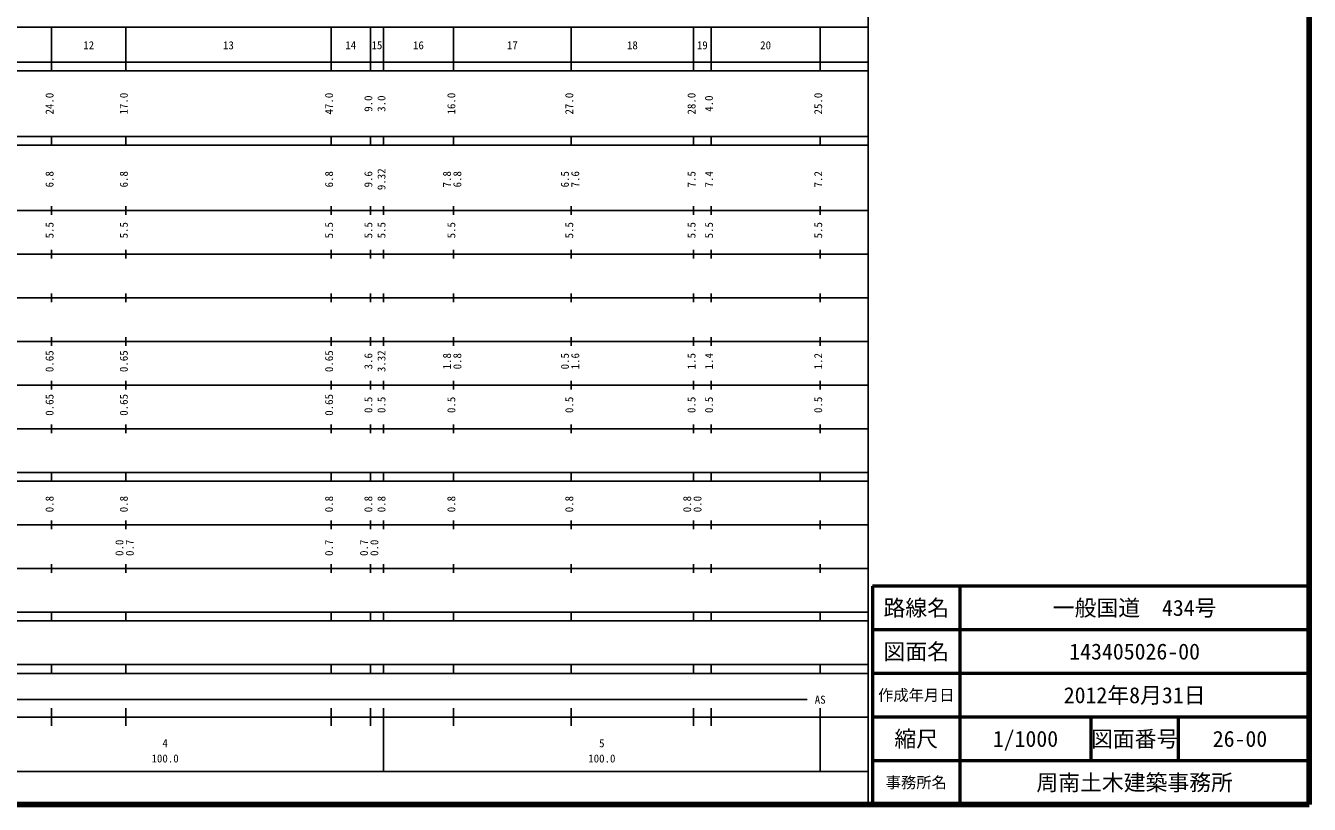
# Model space of a CAD drawing. Units: millimetres on the paper, enlarged 1000 times. Extents: x 40000 to 680000, y 20000 to 380000.
# Drawn here: x 386074 to 680000, y 20000 to 198357 of the extents above; entities that cross this region are included whole.
import ezdxf
from ezdxf.enums import TextEntityAlignment as Align

# ---------------------------------------------------------------- set-up
doc = ezdxf.new("R2010")
doc.units = ezdxf.units.MM
doc.header["$LTSCALE"] = 1000
for name, color, linetype, lineweight in [('M-TTL', 2, 'Continuous', 140), ('M-TTL-BAND', 7, 'Continuous', 25), ('M-TTL-FRAM', 2, 'Continuous', 50), ('M-TTL-LINE', 7, 'Continuous', 50)]:
    doc.layers.add(name, color=color, linetype=linetype, lineweight=lineweight)
doc.layers.add('M-TTL-TXT', color=7, linetype='Continuous')
doc.styles.add('ＭＳ ゴシック', font='')
doc.styles.get('ＭＳ ゴシック').set_extended_font_data('MS Gothic')

msp = doc.modelspace()

# ---------------------------------------------------------------- linework, layer by layer
at = {"layer": 'M-TTL'}
for p, q in [((680000, 20000), (680000, 380000)), ((40000, 20000), (680000, 20000))]:
    msp.add_line(p, q, dxfattribs=at)
at = {"layer": 'M-TTL-BAND'}
for p, q in [((579000, 20000), (579000, 370000)), ((68000, 198000), (579000, 198000)), ((392000, 188000), (392000, 198000)), ((409000, 188000), (409000, 198000)), ((456000, 188000), (456000, 198000)), ((465000, 188000), (465000, 198000)), ((468000, 188000), (468000, 198000)), ((484000, 188000), (484000, 198000)), ((511000, 188000), (511000, 198000)), ((539000, 188000), (539000, 198000)), ((543000, 188000), (543000, 198000)), ((568000, 188000), (568000, 198000)), ((40000, 190000), (579000, 190000)), ((40000, 188000), (579000, 188000)), ((40000, 173000), (579000, 173000)), ((40000, 171000), (579000, 171000)), ((392000, 171000), (392000, 173000)), ((409000, 171000), (409000, 173000)), ((456000, 171000), (456000, 173000)), ((465000, 171000), (465000, 173000)), ((468000, 171000), (468000, 173000)), ((484000, 171000), (484000, 173000)), ((511000, 171000), (511000, 173000)), ((539000, 171000), (539000, 173000)), ((543000, 171000), (543000, 173000)), ((568000, 171000), (568000, 173000)), ((40000, 156000), (579000, 156000)), ((392000, 155000), (392000, 157000)), ((409000, 155000), (409000, 157000)), ((456000, 155000), (456000, 157000)), ((465000, 155000), (465000, 157000)), ((468000, 155000), (468000, 157000)), ((484000, 155000), (484000, 157000)), ((511000, 155000), (511000, 157000)), ((539000, 155000), (539000, 157000)), ((543000, 155000), (543000, 157000)), ((568000, 155000), (568000, 157000)), ((392000, 145000), (392000, 147000)), ((409000, 145000), (409000, 147000)), ((456000, 145000), (456000, 147000)), ((465000, 145000), (465000, 147000)), ((468000, 145000), (468000, 147000)), ((484000, 145000), (484000, 147000)), ((511000, 145000), (511000, 147000)), ((539000, 145000), (539000, 147000)), ((543000, 145000), (543000, 147000)), ((568000, 145000), (568000, 147000)), ((46000, 146000), (579000, 146000)), ((52000, 136000), (579000, 136000)), ((392000, 135000), (392000, 137000)), ((409000, 135000), (409000, 137000)), ((456000, 135000), (456000, 137000)), ((465000, 135000), (465000, 137000)), ((468000, 135000), (468000, 137000)), ((484000, 135000), (484000, 137000)), ((511000, 135000), (511000, 137000)), ((539000, 135000), (539000, 137000)), ((543000, 135000), (543000, 137000)), ((568000, 135000), (568000, 137000)), ((392000, 125000), (392000, 127000)), ((409000, 125000), (409000, 127000)), ((456000, 125000), (456000, 127000)), ((465000, 125000), (465000, 127000)), ((468000, 125000), (468000, 127000)), ((484000, 125000), (484000, 127000)), ((511000, 125000), (511000, 127000)), ((539000, 125000), (539000, 127000)), ((543000, 125000), (543000, 127000)), ((568000, 125000), (568000, 127000)), ((46000, 126000), (579000, 126000)), ((52000, 116000), (579000, 116000)), ((392000, 115000), (392000, 117000)), ((409000, 115000), (409000, 117000)), ((456000, 115000), (456000, 117000)), ((465000, 115000), (465000, 117000)), ((468000, 115000), (468000, 117000)), ((484000, 115000), (484000, 117000)), ((511000, 115000), (511000, 117000)), ((539000, 115000), (539000, 117000)), ((543000, 115000), (543000, 117000)), ((568000, 115000), (568000, 117000)), ((46000, 106000), (579000, 106000)), ((392000, 105000), (392000, 107000)), ((409000, 105000), (409000, 107000)), ((456000, 105000), (456000, 107000)), ((465000, 105000), (465000, 107000)), ((468000, 105000), (468000, 107000)), ((484000, 105000), (484000, 107000)), ((511000, 105000), (511000, 107000)), ((539000, 105000), (539000, 107000)), ((543000, 105000), (543000, 107000)), ((568000, 105000), (568000, 107000)), ((40000, 96000), (579000, 96000)), ((392000, 94000), (392000, 96000)), ((409000, 94000), (409000, 96000)), ((456000, 94000), (456000, 96000)), ((465000, 94000), (465000, 96000)), ((468000, 94000), (468000, 96000)), ((484000, 94000), (484000, 96000)), ((511000, 94000), (511000, 96000)), ((539000, 94000), (539000, 96000)), ((543000, 94000), (543000, 96000)), ((568000, 94000), (568000, 96000)), ((40000, 94000), (579000, 94000)), ((49000, 84000), (579000, 84000)), ((392000, 83000), (392000, 85000)), ((409000, 83000), (409000, 85000)), ((456000, 83000), (456000, 85000)), ((465000, 83000), (465000, 85000)), ((468000, 83000), (468000, 85000)), ((484000, 83000), (484000, 85000)), ((511000, 83000), (511000, 85000)), ((539000, 83000), (539000, 85000)), ((543000, 83000), (543000, 85000)), ((568000, 83000), (568000, 85000)), ((40000, 74000), (579000, 74000)), ((392000, 73000), (392000, 75000)), ((409000, 73000), (409000, 75000)), ((456000, 73000), (456000, 75000)), ((465000, 73000), (465000, 75000)), ((468000, 73000), (468000, 75000)), ((484000, 73000), (484000, 75000)), ((511000, 73000), (511000, 75000)), ((539000, 73000), (539000, 75000)), ((543000, 73000), (543000, 75000)), ((568000, 73000), (568000, 75000)), ((40000, 64000), (579000, 64000)), ((40000, 62000), (579000, 62000)), ((392000, 62000), (392000, 64000)), ((409000, 62000), (409000, 64000)), ((456000, 62000), (456000, 64000)), ((465000, 62000), (465000, 64000)), ((468000, 62000), (468000, 64000)), ((484000, 62000), (484000, 64000)), ((511000, 62000), (511000, 64000)), ((539000, 62000), (539000, 64000)), ((543000, 62000), (543000, 64000)), ((568000, 62000), (568000, 64000)), ((40000, 52000), (579000, 52000)), ((40000, 50000), (579000, 50000)), ((392000, 50000), (392000, 52000)), ((409000, 50000), (409000, 52000)), ((456000, 50000), (456000, 52000)), ((465000, 50000), (465000, 52000)), ((468000, 50000), (468000, 52000)), ((484000, 50000), (484000, 52000)), ((511000, 50000), (511000, 52000)), ((539000, 50000), (539000, 52000)), ((543000, 50000), (543000, 52000)), ((568000, 50000), (568000, 52000)), ((71000, 44000), (565000, 44000)), ((392000, 38000), (392000, 42000)), ((409000, 38000), (409000, 42000)), ((456000, 38000), (456000, 42000)), ((465000, 38000), (465000, 42000)), ((468000, 27500), (468000, 42000)), ((484000, 38000), (484000, 42000)), ((511000, 38000), (511000, 42000)), ((539000, 38000), (539000, 42000)), ((543000, 38000), (543000, 42000)), ((568000, 27500), (568000, 42000)), ((40000, 40000), (579000, 40000)), ((68000, 27500), (579000, 27500))]:
    msp.add_line(p, q, dxfattribs=at)
at = {"layer": 'M-TTL-FRAM'}
for p, q in [((680000, 70000), (580000, 70000)), ((580000, 70000), (580000, 20000))]:
    msp.add_line(p, q, dxfattribs=at)
at = {"layer": 'M-TTL-LINE'}
for p, q in [((600000, 70000), (600000, 20000)), ((680000, 60000), (580000, 60000)), ((680000, 50000), (580000, 50000)), ((680000, 40000), (580000, 40000)), ((630000, 40000), (630000, 30000)), ((650000, 40000), (650000, 30000)), ((680000, 30000), (580000, 30000))]:
    msp.add_line(p, q, dxfattribs=at)

# ---------------------------------------------------------------- texts
at = {"layer": 'M-TTL-BAND', "style": 'ＭＳ ゴシック'}
for s, p in [('12', (400500, 192405)), ('13', (432500, 192405)), ('14', (460500, 192405)), ('15', (466500, 192405)), ('16', (476000, 192405)), ('17', (497500, 192405)), ('18', (525000, 192405)), ('19', (541000, 192405)), ('20', (555500, 192405)), ('AS', (568000, 42500)), ('4', (418000, 32523)), ('5', (518000, 32523)), ('100.0', (418000, 29033)), ('100.0', (518000, 29033))]:
    msp.add_text(s, height=1833, dxfattribs=at).set_placement(p, align=Align.BOTTOM_CENTER)
for s, p in [('24.0', (393000, 180500)), ('17.0', (410000, 180500)), ('47.0', (457000, 180500)), ('9.0', (466000, 180500)), ('3.0', (469000, 180500)), ('16.0', (485000, 180500)), ('27.0', (512000, 180500)), ('28.0', (540000, 180500)), ('4.0', (544000, 180500)), ('25.0', (569000, 180500)), ('6.8', (393000, 163174)), ('6.8', (410000, 163174)), ('6.8', (457000, 163174)), ('9.6', (466000, 163174)), ('9.32', (469000, 163174)), ('7.8', (484000, 163174)), ('6.8', (486370, 163174)), ('6.5', (511000, 163174)), ('7.6', (513370, 163174)), ('7.5', (540000, 163174)), ('7.4', (544000, 163174)), ('7.2', (569000, 163174)), ('5.5', (393000, 151500)), ('5.5', (410000, 151500)), ('5.5', (457000, 151500)), ('5.5', (466000, 151500)), ('5.5', (469000, 151500)), ('5.5', (485000, 151500)), ('5.5', (512000, 151500)), ('5.5', (540000, 151500)), ('5.5', (544000, 151500)), ('5.5', (569000, 151500)), ('0.65', (393000, 121500)), ('0.65', (410000, 121500)), ('0.65', (457000, 121500)), ('3.32', (469000, 121500)), ('3.6', (466000, 121500)), ('1.8', (484000, 121500)), ('0.8', (486370, 121500)), ('0.5', (511000, 121500)), ('1.6', (513370, 121500)), ('1.5', (540000, 121500)), ('1.4', (544000, 121500)), ('1.2', (569000, 121500)), ('0.65', (393000, 111500)), ('0.65', (410000, 111500)), ('0.65', (457000, 111500)), ('0.5', (466000, 111500)), ('0.5', (469000, 111500)), ('0.5', (485000, 111500)), ('0.5', (512000, 111500)), ('0.5', (540000, 111500)), ('0.5', (544000, 111500)), ('0.5', (569000, 111500)), ('0.8', (393000, 88764)), ('0.8', (410000, 88764)), ('0.8', (457000, 88764)), ('0.8', (466000, 88764)), ('0.8', (469000, 88764)), ('0.8', (485000, 88764)), ('0.8', (512000, 88764)), ('0.8', (539000, 88764)), ('0.0', (541370, 88764)), ('0.0', (409000, 78764)), ('0.7', (411370, 78764)), ('0.7', (457000, 78764)), ('0.7', (465000, 78764)), ('0.0', (467370, 78764))]:
    msp.add_text(s, height=1833, rotation=90, dxfattribs=at).set_placement(p, align=Align.BOTTOM_CENTER)
at = {"layer": 'M-TTL-TXT', "style": 'ＭＳ ゴシック'}
for s, height, p in [('路線名', 3666, (590000, 65000)), ('路線名', 3666, (590000, 65000)), ('一般国道\u3000434号', 3666, (640000, 65000)), ('図面名', 3666, (590000, 55000)), ('図面名', 3666, (590000, 55000)), ('143405026-00', 3666, (640000, 55000)), ('2012年8月31日', 3666, (640000, 45000)), ('作成年月日', 2566, (590000, 45000)), ('作成年月日', 2566, (590000, 45000)), ('縮尺', 3666, (590000, 35000)), ('縮尺', 3666, (590000, 35000)), ('1/1000', 3666, (615000, 35000)), ('図面番号', 3666, (640000, 35000)), ('図面番号', 3666, (640000, 35000)), ('26-00', 3666, (664125, 35000)), ('事務所名', 2566, (590000, 25000)), ('事務所名', 2566, (590000, 25000)), ('周南土木建築事務所', 3666, (640000, 25000))]:
    msp.add_text(s, height=height, dxfattribs=at).set_placement(p, align=Align.MIDDLE_CENTER)

doc.saveas('drawing.dxf')
